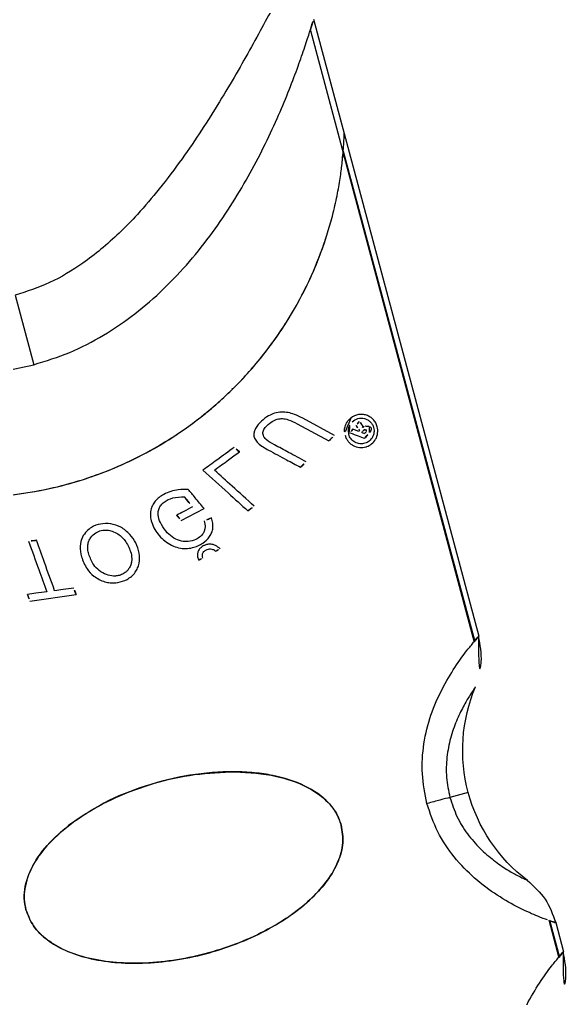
# Model space of a CAD drawing. Header units: millimetres. Extents: x 694231 to 734331, y 4486031 to 4541543.
# Drawn here: x 713340.2128 to 713340.2496, y 4487264.5581 to 4487264.6241 of the extents above; entities that cross this region are included whole.
import ezdxf

# ---------------------------------------------------------------- set-up
doc = ezdxf.new("R2010")
doc.units = ezdxf.units.MM

# ---------------------------------------------------------------- blocks, each defined once
blk = doc.blocks.new('ERER')
at = {"color": 7, "linetype": 'Continuous', "lineweight": 25}
for p, q in [((2599.015637480177, 998.7971120293571), (2599.016325565467, 998.7996809133629)), ((2599.015687911814, 998.7971362859839), (2599.016356874414, 998.7996337758987)), ((2599.016114823538, 998.7973101011171), (2599.016641968098, 998.7992781310178)), ((2599.010215760061, 998.7885348443914), (2599.008978587655, 998.7888662258152)), ((2599.001784817663, 998.7453947922801), (2599.010622560369, 998.7783894341667)), ((2599.001792746839, 998.7452603701994), (2599.010653868954, 998.7783422958121)), ((2599.001856169661, 998.7440771435412), (2599.010938962901, 998.7779866528354)), ((2598.980669400031, 998.7756150991818), (2598.983787459298, 998.7751771778424)), ((2598.990865883897, 998.7701865251589), (2598.992412403995, 998.7693642850152)), ((2598.998676310743, 998.7636567134327), (2599.000821734514, 998.7648087060096)), ((2599.0012108089, 998.7644459436307), (2598.999057855402, 998.7632897983277)), ((2599.002846593437, 998.764181802755), (2599.002440210989, 998.7640321065718)), ((2598.994297262986, 998.7612556584804), (2598.994314812993, 998.7613211788422)), ((2598.979679016802, 998.7549927184424), (2598.980934065342, 998.7596782901437)), ((2598.999574666478, 998.7371241093723), (2599.001785829138, 998.745379217327)), ((2598.999792283729, 998.736371876335), (2599.001856169661, 998.7440771435412))]:
    blk.add_line(p, q, dxfattribs=at)
for radius, start, end in [(0.01102099999999966, 127.1911841114301, 165.0050905759515), (0.01102099999999952, 165.0050905759515, 202.7957641151242)]:
    blk.add_arc((2599.020861581614, 998.7856833603075), radius, start, end, dxfattribs=at)
for points, knots in [([(2598.965797309009, 998.795289691551), (2598.965842634634, 998.7953297540126), (2598.966078851846, 998.7955385417029), (2598.967151053574, 998.796471240363), (2598.968968016055, 998.7981682708767), (2598.971428991837, 998.8006464576216), (2598.974205977247, 998.803805168652), (2598.977229974515, 998.8077144742977), (2598.980274682655, 998.8124019355921), (2598.98280639583, 998.8172537349615), (2598.984773816393, 998.8220562865416), (2598.986216236211, 998.8266333507355), (2598.987275240162, 998.831611064507), (2598.987881577488, 998.8369694567251), (2598.987984925053, 998.8426691055151), (2598.987607709987, 998.8475786607148), (2598.98703446852, 998.8515792897252), (2598.986454720324, 998.8546509357473), (2598.985798993349, 998.8574342568793), (2598.985133829104, 998.8598523757897), (2598.984495839493, 998.8618996364169), (2598.984042584172, 998.8632135145775), (2598.983805695073, 998.8638692787224), (2598.983780894162, 998.8639364388409), (2598.983768252843, 998.8639706728301)], [0, 0, 0, 0, 0.008036045922347433, 0.04188002752885041, 0.08231847531313241, 0.1291811866004794, 0.1816280933505592, 0.2402111562452338, 0.305249255787808, 0.376870952889606, 0.4284013148419389, 0.483042177651641, 0.5409409545951097, 0.6024129028079217, 0.6677920005586989, 0.7376078597987182, 0.7745206539270902, 0.813078312876265, 0.8535563349020695, 0.885765780944072, 0.9202988614542513, 0.9581665738825694, 0.9786762104683471, 1, 1, 1, 1]), ([(2598.984412794203, 998.826882165569), (2598.983900985775, 998.8251582065742), (2598.982871945245, 998.8216920211504), (2598.98067824621, 998.8166869794319), (2598.978518591337, 998.8127219033264), (2598.976654745892, 998.8097279989909), (2598.975260925504, 998.8076434372767), (2598.973866830517, 998.8056934855276), (2598.972485669369, 998.803874372811), (2598.971089153777, 998.8021252134225), (2598.96973733872, 998.8004995048118), (2598.968495528263, 998.7990633826788), (2598.967467460548, 998.7979138976091), (2598.966797870366, 998.7971855467739), (2598.966400262698, 998.7967641203585), (2598.966176443361, 998.7965319046447), (2598.965870370374, 998.7962226746909), (2598.965812168183, 998.7961671960771), (2598.965768440598, 998.7961255158866)], [0, 0, 0, 0, 0.1263480217659123, 0.2540349378226456, 0.3846648932792966, 0.4474958707368175, 0.5083679459258421, 0.5674722740645554, 0.6250279525055097, 0.6812706880474769, 0.7420625686564073, 0.7968863054736399, 0.8462465165185077, 0.8908293401208636, 0.9092412714295063, 0.9274110587511303, 0.9454634047917172, 1, 1, 1, 1]), ([(2599.016618968943, 998.7992844158296), (2599.016724558855, 998.7998635838043), (2599.016935615272, 998.8010212429451), (2599.016576813118, 998.8021419728005), (2599.01639751687, 998.8027020080316)], [0, 0, 0, 0, 0.5002926632571494, 1, 1, 1, 1]), ([(2599.001658176878, 998.7907455755465), (2599.001719209024, 998.7911423536026), (2599.001848142304, 998.791980565396), (2599.001316407789, 998.7937720686656), (2598.999677281808, 998.7958833272501), (2598.996649523722, 998.7979700780494), (2598.992755467755, 998.7995006777373), (2598.988586329136, 998.8001861639849), (2598.98529989743, 998.7999618198633), (2598.983118296886, 998.7992647558134), (2598.981853894994, 998.7985393799153), (2598.980866025155, 998.7976149356582), (2598.980555053598, 998.7968170194617), (2598.980407230407, 998.7964377229335)], [0, 0, 0, 0, 0.04312004947115106, 0.09109302849231318, 0.2026391708838427, 0.3403492796237025, 0.4971832165914709, 0.6546730534591222, 0.7944844115039635, 0.8547501061378044, 0.9080180233349711, 0.9562756050048833, 1, 1, 1, 1]), ([(2598.980407230407, 998.7964377229335), (2598.980554268115, 998.7968157548411), (2598.980863539836, 998.7976108850629), (2598.9818422859, 998.7985293209451), (2598.98308871531, 998.7992505472107), (2598.985219131161, 998.7999426703315), (2598.988437492972, 998.8001894452069), (2598.99257926937, 998.7995480321117), (2598.9965235118, 998.7980429147905), (2598.999234285151, 998.7961985141478), (2599.00074968082, 998.7945121006811), (2599.001464492145, 998.7932647635856), (2599.001848905635, 998.7919854830099), (2599.001719441573, 998.7911438502488), (2599.001658176878, 998.7907455755465)], [0, 0, 0, 0, 0.04354420678718093, 0.09158876243852015, 0.1440172324669327, 0.2033013881637729, 0.3392707060934231, 0.4945811733405246, 0.6536951049214791, 0.79486330235784, 0.8554158571274169, 0.9085835566875458, 0.956740150195602, 1, 1, 1, 1]), ([(2599.016283420655, 998.7996922020142), (2599.016332085686, 998.7996328036282), (2599.016597732597, 998.7993085654548), (2599.016609277558, 998.7992952437517), (2599.016618707799, 998.7992843623663)], [0, 0, 0, 0, 0.1831937306025159, 0.9999999999999999, 0.9999999999999999, 0.9999999999999999, 0.9999999999999999]), ([(2599.016618707799, 998.7992843623663), (2599.016604621273, 998.7992950001438), (2599.016588304631, 998.7993073203011), (2599.016346611267, 998.7996047252092), (2599.016313577739, 998.7996453720936)], [0, 0, 0, 0, 0.8633252904711433, 0.9999999999999999, 0.9999999999999999, 0.9999999999999999, 0.9999999999999999]), ([(2599.01419730757, 998.7944638354442), (2599.014634330565, 998.7948589253983), (2599.015508696374, 998.7956493958002), (2599.015908371688, 998.7967573185235), (2599.016108282851, 998.797311483818)], [0, 0, 0, 0, 0.4998170575330061, 1, 1, 1, 1]), ([(2599.016107653522, 998.7973118992094), (2599.016067952562, 998.7973097606587), (2599.016018943422, 998.797307120881), (2599.015633337476, 998.7971605882868), (2599.015560099343, 998.7971327571007)], [0, 0, 0, 0, 0.8100701696541696, 1, 1, 1, 1]), ([(2598.983280077407, 998.7907671759433), (2598.982773042522, 998.7912012898175), (2598.981818977547, 998.7920181424214), (2598.980793502971, 998.7934605965729), (2598.980334440632, 998.7947383718574), (2598.980266164536, 998.7957378116937), (2598.980360805154, 998.7962073788736), (2598.980407230407, 998.7964377229335)], [0, 0, 0, 0, 0.298436871380715, 0.5615553719704492, 0.790226749797188, 0.89709681585134, 1, 1, 1, 1]), ([(2598.980407230407, 998.7964377229335), (2598.980357828449, 998.7961843656556), (2598.980256751853, 998.7956659927329), (2598.980367306014, 998.7945608907531), (2598.980948458912, 998.7931606039515), (2598.982201129209, 998.7916194022487), (2598.983962765088, 998.7901857907219), (2598.986178715347, 998.7889299381898), (2598.98871754023, 998.7879548970731), (2598.991430926488, 998.7872905394813), (2598.99325995395, 998.7871872206337), (2598.99417362007, 998.787135609052)], [0, 0, 0, 0, 0.04154575192593569, 0.08500278498461224, 0.1786961755933132, 0.2873844340040932, 0.411760977848659, 0.550886855453458, 0.7004025045832186, 0.8503400868540852, 1, 1, 1, 1]), ([(2599.008978587655, 998.7888662258152), (2599.009124101873, 998.7893057328158), (2599.009424108897, 998.7902118638959), (2599.010170840534, 998.7913830297782), (2599.011043524779, 998.7923769498365), (2599.011975404615, 998.7931675064945), (2599.012863975254, 998.7937657442885), (2599.013586612334, 998.7941648313071), (2599.014094176689, 998.7944126833595), (2599.014164475847, 998.7944462441488), (2599.014199549, 998.7944629882453)], [0, 0, 0, 0, 0.09497142842599396, 0.1958029845896798, 0.3051620303592392, 0.4260551483779654, 0.558462064841003, 0.6992496085786782, 0.8499524085689338, 1, 1, 1, 1]), ([(2599.001658176878, 998.7907455755465), (2599.00156516678, 998.7904770928916), (2599.001375442784, 998.7899294380106), (2599.000609040433, 998.7889217378895), (2598.999156211043, 998.7879648069207), (2598.997395912665, 998.7874125206182), (2598.995780149434, 998.7871805273153), (2598.993918436629, 998.787090955394), (2598.991428192013, 998.7872877117431), (2598.988458368917, 998.7880283788362), (2598.985652298573, 998.7891347881996), (2598.984055869427, 998.7902333334761), (2598.983280077407, 998.7907671759433)], [0, 0, 0, 0, 0.04064898632186778, 0.08291672964857372, 0.1817990418386657, 0.2951039021479874, 0.3573988528935487, 0.4239369854501305, 0.5694714718587827, 0.7183819829351485, 0.8631464669517751, 0.9999999999999999, 0.9999999999999999, 0.9999999999999999, 0.9999999999999999]), ([(2598.99417362007, 998.787135609052), (2598.995099534377, 998.7871717806831), (2598.996821907268, 998.7872390685261), (2598.999086892201, 998.7879273434013), (2599.000566221375, 998.7888984356757), (2599.00136077512, 998.7899047659165), (2599.001561113074, 998.7904711580533), (2599.001658176878, 998.7907455755465)], [0, 0, 0, 0, 0.3110370955839774, 0.5785868220619392, 0.8034426445413503, 0.9047678243332428, 1, 1, 1, 1]), ([(2599.008978587655, 998.7888662258152), (2599.00879377825, 998.788915728718), (2599.008463511007, 998.7890041910919), (2599.007746680618, 998.7891961978768), (2599.007430970779, 998.7892807619809)], [0, 0, 0, 0, 0.5595752063998082, 1, 1, 1, 1]), ([(2599.01070141025, 998.7814132472802), (2599.010680943804, 998.7814405849973), (2599.01064053738, 998.7814945527092), (2599.010322191299, 998.7819669680842), (2599.009891977445, 998.7826910432825), (2599.009424399233, 998.7836523274201), (2599.00901210129, 998.7847953735283), (2599.00875330076, 998.7860937908325), (2599.00869282146, 998.7874796893664), (2599.008885484186, 998.7884144891128), (2599.008978587655, 998.7888662258152)], [0, 0, 0, 0, 0.1527422419531173, 0.3015480023040961, 0.4409273655924008, 0.5739823541323638, 0.695268699237125, 0.8041127307240425, 0.9053384749041717, 0.9999999999999999, 0.9999999999999999, 0.9999999999999999, 0.9999999999999999]), ([(2599.01091596373, 998.7779929366642), (2599.011021553756, 998.7785721046081), (2599.011232610289, 998.779729763718), (2599.010873808019, 998.7808504936044), (2599.010694511673, 998.781410529849)], [0, 0, 0, 0, 0.5002926632571494, 1, 1, 1, 1]), ([(2599.010580415442, 998.7784007228488), (2599.010629079995, 998.7783413236033), (2599.010894725459, 998.7780170818684), (2599.010906288515, 998.7780038254164), (2599.010915733429, 998.777992998351)], [0, 0, 0, 0, 0.1831940889009765, 1, 1, 1, 1]), ([(2599.010915733429, 998.777992998351), (2599.010901679193, 998.7780037341068), (2599.010885400468, 998.7780161704814), (2599.010643617042, 998.7783132875286), (2599.010610572542, 998.778353893911)], [0, 0, 0, 0, 0.863330794036504, 1, 1, 1, 1]), ([(2598.980511619292, 998.7751771678253), (2598.980541091812, 998.7752589107954), (2598.980593719761, 998.7754048750882), (2598.980646276219, 998.7755508664286), (2598.980669400031, 998.7756150991818)], [0, 0, 0, 0, 0.560018881451416, 0.9999999999999999, 0.9999999999999999, 0.9999999999999999, 0.9999999999999999]), ([(2598.981811109888, 998.7749945891852), (2598.9815678971, 998.7750287850189), (2598.981133854902, 998.7750898088347), (2598.980701643507, 998.7751504893693), (2598.980511619292, 998.7751771678253)], [0, 0, 0, 0, 0.5603444958858418, 1, 1, 1, 1]), ([(2598.980586043854, 998.7715875524581), (2598.980814752774, 998.772223649359), (2598.981223087759, 998.7733593304305), (2598.981631464987, 998.7744950061107), (2598.981811109888, 998.7749945891852)], [0, 0, 0, 0, 0.5601009820912799, 1, 1, 1, 1]), ([(2598.982340859773, 998.7749201997691), (2598.982112077387, 998.7742842469453), (2598.981703540264, 998.7731486239663), (2598.98129522214, 998.7720129275183), (2598.981115562962, 998.7715132238692)], [0, 0, 0, 0, 0.5600032489243639, 1, 1, 1, 1]), ([(2598.983629678428, 998.7747392455337), (2598.983388851713, 998.7747730470971), (2598.982958817099, 998.7748334062053), (2598.98252967493, 998.7748936802863), (2598.982340859773, 998.7749201997691)], [0, 0, 0, 0, 0.5600171298703156, 0.9999999999999999, 0.9999999999999999, 0.9999999999999999, 0.9999999999999999]), ([(2598.983787459298, 998.7751771778424), (2598.983757986778, 998.7750954348722), (2598.983705358582, 998.7749494696583), (2598.983652802372, 998.774803479239), (2598.983629678428, 998.7747392455337)], [0, 0, 0, 0, 0.560017236055802, 1, 1, 1, 1]), ([(2598.984145591734, 998.772628321768), (2598.984253987896, 998.772911958123), (2598.984442446543, 998.7734050910345), (2598.985004532622, 998.7739979734621), (2598.985572119843, 998.7742940169679), (2598.986135473399, 998.7744048627109), (2598.986652177348, 998.7743799478988), (2598.987142817511, 998.7742201374385), (2598.987531576115, 998.7739622272035), (2598.987773393314, 998.7736973006769), (2598.987944422116, 998.7733930986448), (2598.988080492637, 998.7729636992286), (2598.988064613273, 998.7723701102692), (2598.98784898379, 998.7716873564103), (2598.987557455105, 998.7713065478395), (2598.987416030682, 998.7711218121684)], [0, 0, 0, 0, 0.1210649098031218, 0.2104842021682153, 0.3227860763841396, 0.3725295211035587, 0.4406202754694533, 0.5293162193272286, 0.5769466909404591, 0.6276976473992502, 0.6726376629789386, 0.7169426507900161, 0.807865545218861, 0.9067928154960163, 0.9999999999999999, 0.9999999999999999, 0.9999999999999999, 0.9999999999999999]), ([(2598.987491852868, 998.7723835025777), (2598.987520558832, 998.7725469607774), (2598.987563529065, 998.7727916436376), (2598.987500783729, 998.7731196044246), (2598.9874021011, 998.7733517028702), (2598.987262811094, 998.7735511345983), (2598.987075857507, 998.7737215638057), (2598.986842139623, 998.7738482936749), (2598.986575273512, 998.7739215272417), (2598.986232355949, 998.7739479847154), (2598.985801062492, 998.7738539751925), (2598.98533455677, 998.7735900467919), (2598.984894213378, 998.77311920663), (2598.984735626075, 998.7726988173158), (2598.984641129829, 998.7724483233267)], [0, 0, 0, 0, 0.1054397863709804, 0.1578347090668321, 0.2121680189359322, 0.266770765394274, 0.3131454927774321, 0.3739547579364491, 0.4361210775195299, 0.4900049133958255, 0.5939909175780745, 0.7142627571437525, 0.8297399496569559, 1, 1, 1, 1]), ([(2598.993495185773, 998.7720982120949), (2598.993398717587, 998.7720139485815), (2598.993255804915, 998.771889116667), (2598.992996893945, 998.7717988375277), (2598.992768530261, 998.7717724880443), (2598.992538523476, 998.7718141173965), (2598.992365493848, 998.7718906396697), (2598.992256044202, 998.7719605822919), (2598.992147283127, 998.7720503015636), (2598.992036018411, 998.7721885702083), (2598.99196261473, 998.7724075137546), (2598.991964348316, 998.7726441833108), (2598.992022008566, 998.7727898718821), (2598.992051901666, 998.7728654017162)], [0, 0, 0, 0, 0.1588969373716715, 0.2353979862732474, 0.3470545016856396, 0.4505359293961476, 0.5326560465733539, 0.5879018708896229, 0.6164558200260501, 0.7133398302497647, 0.8072672342962145, 0.9000802774010559, 1, 1, 1, 1]), ([(2598.992051901666, 998.7728654017162), (2598.992105005962, 998.7728371846241), (2598.992199893582, 998.7727867624557), (2598.992294565839, 998.7727364720203), (2598.992336254855, 998.77271432676)], [0, 0, 0, 0, 0.5596501877279629, 1, 1, 1, 1]), ([(2598.992336254855, 998.77271432676), (2598.992321281923, 998.7726647549642), (2598.992294013909, 998.7725744767636), (2598.99229685925, 998.7724393036016), (2598.992345463482, 998.7723256322453), (2598.992452234497, 998.7722161423429), (2598.992603550161, 998.7721345908282), (2598.992776424023, 998.7720960124474), (2598.992921032407, 998.77210886063), (2598.993066535243, 998.7721536786697), (2598.993153186701, 998.7722148052649), (2598.99320587509, 998.77225197345)], [0, 0, 0, 0, 0.111398402649144, 0.2028729256595352, 0.2860811304207909, 0.375571075408506, 0.5373138517071198, 0.6641012056806849, 0.7683990781896702, 0.8591751903768355, 1, 1, 1, 1]), ([(2598.986121732556, 998.7704050562143), (2598.985887737645, 998.7703940302646), (2598.985438858574, 998.770372879001), (2598.984880683146, 998.7705918602966), (2598.984470436145, 998.7709129116873), (2598.984167127253, 998.7713315634321), (2598.984012227249, 998.7719474461287), (2598.984098707323, 998.7723889593514), (2598.984145591734, 998.772628321768)], [0, 0, 0, 0, 0.1945668881760888, 0.3732434981581898, 0.4867160701522145, 0.6274918299959731, 0.798049195998179, 0.9999999999999999, 0.9999999999999999, 0.9999999999999999, 0.9999999999999999]), ([(2598.984641129829, 998.7724483233267), (2598.984615239269, 998.772342954647), (2598.984565637945, 998.7721410897112), (2598.98457447508, 998.7718390911389), (2598.984638454093, 998.7715675544325), (2598.984801435271, 998.7712706083422), (2598.985084030552, 998.7710045186371), (2598.98548459167, 998.7708375360552), (2598.985869725462, 998.7708135692048), (2598.986251707327, 998.7709005573997), (2598.986708685316, 998.7711238990693), (2598.987201060241, 998.771618705541), (2598.987391396271, 998.7721192971173), (2598.987491852868, 998.7723835025777)], [0, 0, 0, 0, 0.06766965003750124, 0.1296416138619398, 0.1872366438597999, 0.2407759054969739, 0.3397961334310133, 0.4236289107286586, 0.5081027808453192, 0.5773751855974186, 0.6673582964177753, 0.8244366531030257, 1, 1, 1, 1]), ([(2598.988822284112, 998.769493007668), (2598.988806777645, 998.7696253423443), (2598.988774270486, 998.7699027619761), (2598.988916264583, 998.7705156336532), (2598.989265972194, 998.7710993249452), (2598.989767952437, 998.7715831577209), (2598.990212216838, 998.7718641328179), (2598.990692320666, 998.7720483716992), (2598.991177425481, 998.7720955281624), (2598.991741248048, 998.7720157382893), (2598.992315079343, 998.7717612199252), (2598.992737960631, 998.7713651464275), (2598.992943198426, 998.770999301836), (2598.993019521885, 998.7706931397202), (2598.993009510563, 998.7703539000813), (2598.992948543966, 998.7701258288547), (2598.992915529214, 998.7700023243993)], [0, 0, 0, 0, 0.05551325650658947, 0.116375445070793, 0.2593563539333369, 0.3331641337198387, 0.4082235168363263, 0.4794882900232115, 0.5495117481437557, 0.6138530706023606, 0.7237095915693864, 0.8146719692668999, 0.8593398211306299, 0.9014002785931697, 0.9466066441760159, 1, 1, 1, 1]), ([(2598.99320587509, 998.77225197345), (2598.993259917843, 998.7722232621144), (2598.99335646963, 998.7721719666947), (2598.993452782283, 998.7721207580357), (2598.993495185773, 998.7720982120949)], [0, 0, 0, 0, 0.5597278032724325, 0.9999999999999999, 0.9999999999999999, 0.9999999999999999, 0.9999999999999999]), ([(2598.981115562962, 998.7715132238692), (2598.981016663217, 998.7715271344648), (2598.980840037135, 998.7715519776108), (2598.980663660172, 998.7715766809696), (2598.980586043854, 998.7715875524581)], [0, 0, 0, 0, 0.5599411317680565, 1, 1, 1, 1]), ([(2598.99242605918, 998.7701976048758), (2598.992457829685, 998.770348687939), (2598.992504658102, 998.7705713771439), (2598.992442700943, 998.7708640868063), (2598.992341774145, 998.7710782607998), (2598.992152902568, 998.7712926584526), (2598.99181772495, 998.771505611724), (2598.99137627141, 998.7716288376574), (2598.990854768796, 998.7716009134331), (2598.990363712097, 998.7713904713362), (2598.989893695782, 998.7710025976362), (2598.989538966346, 998.7705006822531), (2598.989329942526, 998.770021977993), (2598.989302891766, 998.7696409697708), (2598.989367738315, 998.7693706243675), (2598.989506181101, 998.7691321193942), (2598.98979807569, 998.7688522313694), (2598.990338126829, 998.7686045861451), (2598.990818255552, 998.7685924477986), (2598.991080840776, 998.7685858095097)], [0, 0, 0, 0, 0.06045945736100863, 0.08911484693048215, 0.1182890457376429, 0.1554054470026718, 0.2043306994456498, 0.2794213302847586, 0.3397416032898914, 0.4138847201741019, 0.4908884069087761, 0.5809623666518673, 0.6571588437935334, 0.6951680958990207, 0.7309450843789768, 0.7665414844530322, 0.8044277884223726, 0.8930403819167507, 1, 1, 1, 1]), ([(2598.987416030682, 998.7711218121684), (2598.98722113116, 998.7709393945297), (2598.98684896421, 998.7705910622353), (2598.98635636408, 998.7704650689521), (2598.986121732556, 998.7704050562143)], [0, 0, 0, 0, 0.5236879837522315, 1, 1, 1, 1]), ([(2598.990568867941, 998.7698314263872), (2598.990624303062, 998.7698977027358), (2598.990723316287, 998.7700160806971), (2598.990822312915, 998.770134434473), (2598.990865883897, 998.7701865251589)], [0, 0, 0, 0, 0.5598778879559174, 1, 1, 1, 1]), ([(2598.992915529214, 998.7700023243993), (2598.992824323755, 998.7700387171617), (2598.992661498769, 998.7701036885699), (2598.99249798267, 998.7701689151935), (2598.99242605918, 998.7701976048758)], [0, 0, 0, 0, 0.5601442685151079, 1, 1, 1, 1]), ([(2598.99134683887, 998.7680860758223), (2598.991121049842, 998.7680865140529), (2598.990554437627, 998.7680876135665), (2598.989766581425, 998.7683412673078), (2598.9891921276, 998.7687617771271), (2598.988916868036, 998.7691554090749), (2598.988854017127, 998.7693797422708), (2598.988822284112, 998.769493007668)], [0, 0, 0, 0, 0.2192735898101608, 0.550261873304313, 0.7809260825828278, 0.8893903449931656, 1, 1, 1, 1]), ([(2598.991643333678, 998.76926027256), (2598.991443328348, 998.7693665918669), (2598.991086464506, 998.7695562939016), (2598.990726909194, 998.769747417835), (2598.990568867941, 998.7698314263872)], [0, 0, 0, 0, 0.5604529549809725, 1, 1, 1, 1]), ([(2598.99233739769, 998.7667879191433), (2598.992904461908, 998.7673023872475), (2598.993917001991, 998.7682210133186), (2598.994921770589, 998.7691324927861), (2598.995363826903, 998.7695335059574)], [0, 0, 0, 0, 0.5600415372777349, 1, 1, 1, 1]), ([(2598.995363826903, 998.7695335059574), (2598.995444850393, 998.7694746625347), (2598.995589509489, 998.7693696035155), (2598.995733248321, 998.7692651306214), (2598.995796479125, 998.7692191725341)], [0, 0, 0, 0, 0.5600998990525233, 1, 1, 1, 1]), ([(2598.991080840776, 998.7685858095097), (2598.991186044655, 998.7687118098327), (2598.991373711576, 998.7689365726704), (2598.991561026006, 998.7691614565813), (2598.991643333678, 998.76926027256)], [0, 0, 0, 0, 0.5605896700607764, 1, 1, 1, 1]), ([(2598.992412403995, 998.7693642850152), (2598.992213632167, 998.7691257926633), (2598.991858671772, 998.7686999004628), (2598.991503236039, 998.7682736379878), (2598.99134683887, 998.7680860758223)], [0, 0, 0, 0, 0.5599833073670245, 1, 1, 1, 1]), ([(2598.995796479125, 998.7692191725341), (2598.995297466038, 998.768766215372), (2598.994406367397, 998.7679573592486), (2598.993508590306, 998.7671424548439), (2598.993113566017, 998.7667838944205)], [0, 0, 0, 0, 0.5599974394038303, 0.9999999999999999, 0.9999999999999999, 0.9999999999999999, 0.9999999999999999]), ([(2598.955014961096, 998.7566237427974), (2598.955030866898, 998.7566495789998), (2598.955054461572, 998.7566879034673), (2598.955195254837, 998.7569115159969), (2598.955338207137, 998.7571338018531), (2598.955535019392, 998.7574315284493), (2598.955790901512, 998.7578059580837), (2598.956163651956, 998.7583282639021), (2598.956695862301, 998.7590305149976), (2598.95743760292, 998.7599287744658), (2598.958560632823, 998.7611572060619), (2598.960160721143, 998.7626639578643), (2598.962305225852, 998.7642967445928), (2598.964756001092, 998.7657705479476), (2598.967441786286, 998.7669917805617), (2598.970326746385, 998.7679058876951), (2598.973892652501, 998.768585478651), (2598.978200793995, 998.7687295872091), (2598.983138952302, 998.7679150459112), (2598.987020135836, 998.7664539736603), (2598.989885388212, 998.7648699740853), (2598.992077440652, 998.7633615231995), (2598.994233552677, 998.761502878265), (2598.996274748334, 998.7592693207118), (2598.997852788725, 998.7570626882662), (2598.999040465818, 998.7549890639972), (2598.999918553734, 998.7531140059922), (2599.000613645989, 998.7512508053461), (2599.00109685182, 998.7495697050038), (2599.001410053274, 998.7481493678572), (2599.001603687671, 998.7470004342432), (2599.001724922962, 998.7460359456554), (2599.001795345949, 998.7452571613577), (2599.001834474249, 998.744639466012), (2599.001853546974, 998.7441733310718), (2599.001855295623, 998.7441091921779), (2599.001856169661, 998.7440771435412)], [0, 0, 0, 0, 0.01558436105482292, 0.02311825303054533, 0.03120930797469276, 0.04072058373665727, 0.05112152161508691, 0.06246656578009269, 0.08096831357895042, 0.1017780971017127, 0.1249671843170614, 0.165993900582471, 0.208548490025924, 0.2499324563396489, 0.2934764744761376, 0.3350539121416929, 0.3749082700173458, 0.4385286360869772, 0.4999376581980576, 0.5613403557618589, 0.5928356800030365, 0.6250810239000871, 0.6649294845725914, 0.7065068286096082, 0.7500592629168955, 0.7812482526975094, 0.8125634064688502, 0.8447469314105708, 0.875058791984655, 0.8982898391410926, 0.9190997494037108, 0.9375572616525446, 0.9542110211019026, 0.9688051764619444, 0.9844126822270132, 1, 1, 1, 1]), ([(2598.95565261564, 998.757602770411), (2598.955653159129, 998.7576035706619), (2598.955776539345, 998.7577853103119), (2598.956114548104, 998.7582637807913), (2598.956693709959, 998.7590278867584), (2598.957438524972, 998.7599296431313), (2598.958428342222, 998.7610124379593), (2598.959686763483, 998.7622246899399), (2598.961235246478, 998.7635012935224), (2598.962923630492, 998.7646774742872), (2598.96459320774, 998.7656465331713), (2598.966178369054, 998.7664191870967), (2598.967663171964, 998.767028783075), (2598.970129529121, 998.7678648877087), (2598.973712257771, 998.7686111505693), (2598.978471100707, 998.7686935484763), (2598.983135403745, 998.7678977976382), (2598.987572810108, 998.7662557733684), (2598.991654179718, 998.7638053036704), (2598.995239339898, 998.7606047247506), (2598.997728529026, 998.7573452167325), (2598.999382005925, 998.7543576070389), (2599.00042117299, 998.7518722253776), (2599.0010526119, 998.7497708168893), (2599.001410220557, 998.748148332795), (2599.001602913887, 998.7470033456991), (2599.001720228943, 998.7460831811915), (2599.001761783735, 998.7455998847182), (2599.001779290459, 998.745396272763)], [0, 0, 0, 0, 8.139318506875364e-05, 0.01848415787725216, 0.03893247366594117, 0.0619275656454034, 0.08754525785345478, 0.1218027377755481, 0.1566023406079927, 0.1920188256498615, 0.2256569183400591, 0.2513657491089893, 0.276455030773247, 0.3009547616698738, 0.3712103771045813, 0.4377211062078535, 0.5018872026997876, 0.5660497493055823, 0.6325631280850128, 0.7028181517707274, 0.7780022747334748, 0.8239728073174661, 0.8709902150261581, 0.9160945830889082, 0.9417652059455471, 0.9647596219100876, 0.9851533203198082, 1, 1, 1, 1]), ([(2598.994450096081, 998.76525324365), (2598.994060222831, 998.7655365030272), (2598.993363957503, 998.7660423678878), (2598.992651093713, 998.7665600932796), (2598.99233739769, 998.7667879191433)], [0, 0, 0, 0, 0.5599494525770345, 0.9999999999999999, 0.9999999999999999, 0.9999999999999999, 0.9999999999999999]), ([(2598.993113566017, 998.7667838944205), (2598.993430199622, 998.7665538985171), (2598.993995682838, 998.7661431419048), (2598.994549775049, 998.7657406680822), (2598.994793612434, 998.7655635532717)], [0, 0, 0, 0, 0.5599345780021339, 0.9999999999999999, 0.9999999999999999, 0.9999999999999999, 0.9999999999999999]), ([(2598.996756455059, 998.7654349367882), (2598.997162799019, 998.76565313573), (2598.997888364408, 998.7660427521877), (2598.998597825606, 998.7664237012901), (2598.998909961556, 998.7665913032157)], [0, 0, 0, 0, 0.560037771976003, 0.9999999999999999, 0.9999999999999999, 0.9999999999999999, 0.9999999999999999]), ([(2598.999297041621, 998.7662303101266), (2598.998901200408, 998.7660177324257), (2598.99819435594, 998.7656381389529), (2598.997470226517, 998.7652493709945), (2598.997151617734, 998.7650783175807)], [0, 0, 0, 0, 0.5600112125164534, 1, 1, 1, 1]), ([(2598.998909961556, 998.7665913032157), (2598.998982578647, 998.7665235975246), (2598.999112229455, 998.7664027149359), (2598.999240580085, 998.7662829812995), (2598.999297041621, 998.7662303101266)], [0, 0, 0, 0, 0.5600965853856412, 1, 1, 1, 1]), ([(2598.994793612434, 998.7655635532717), (2598.994729478907, 998.7655056776882), (2598.994614968472, 998.7654023395665), (2598.994500468466, 998.7652987952689), (2598.994450096081, 998.76525324365)], [0, 0, 0, 0, 0.5600652120478709, 1, 1, 1, 1]), ([(2598.999057855402, 998.7632897983277), (2598.998874307609, 998.7631947395734), (2598.998428133524, 998.7629636692633), (2598.997766576034, 998.7628309676826), (2598.997181133817, 998.7629302214802), (2598.996702566754, 998.7631270253584), (2598.996268342446, 998.7634717343343), (2598.995921500945, 998.7638396900321), (2598.995780466212, 998.764187223918), (2598.995757918628, 998.764397954839), (2598.995786611139, 998.7645713507821), (2598.995873862497, 998.7647610497971), (2598.996163207481, 998.765119169828), (2598.996505500114, 998.7653013614243), (2598.996756455059, 998.7654349367882)], [0, 0, 0, 0, 0.1136944574789179, 0.2763723655601216, 0.3718297933559066, 0.4530446954318646, 0.5643495195946214, 0.6735808683451281, 0.7160775506183974, 0.7531756030818743, 0.7763174551411416, 0.8004355940383284, 0.8536876718423763, 0.9999999999999999, 0.9999999999999999, 0.9999999999999999, 0.9999999999999999]), ([(2598.997151617734, 998.7650783175807), (2598.9969577838, 998.7649749602791), (2598.996716350362, 998.7648462224546), (2598.996481089941, 998.7646071173936), (2598.996409476674, 998.7644658888902), (2598.996373767319, 998.7643192532013), (2598.996385758487, 998.7641709319895), (2598.996510458248, 998.7639017207308), (2598.996792489765, 998.763643448361), (2598.997160594063, 998.7633970386468), (2598.997412890121, 998.7633326362907), (2598.997585489945, 998.76331489013), (2598.997772128365, 998.7633071021105), (2598.998159337299, 998.7633939588858), (2598.998478638423, 998.7635562453046), (2598.998676310743, 998.7636567134327)], [0, 0, 0, 0, 0.1610815329070746, 0.2006380670104484, 0.2354665780226455, 0.2686872077303343, 0.3024276552020983, 0.336678445213172, 0.4809831875867577, 0.5871939243259678, 0.6823944912947387, 0.6876062766392642, 0.7259314492945603, 0.830330048885019, 1, 1, 1, 1]), ([(2599.000821734514, 998.7648087060096), (2599.000894963646, 998.7647404572606), (2599.001025648059, 998.7646186629875), (2599.001154263716, 998.7644986895356), (2599.0012108089, 998.7644459436307)], [0, 0, 0, 0, 0.5603537205593878, 1, 1, 1, 1]), ([(2599.001916555168, 998.764436100397), (2599.001940356747, 998.7645077271053), (2599.001989054149, 998.7646542732718), (2599.002114575434, 998.7648455433823), (2599.002271605937, 998.7650086465299), (2599.002528380548, 998.7651841681297), (2599.002897711638, 998.7652883738937), (2599.0031814674, 998.7652656668267), (2599.003324124309, 998.7652173575902), (2599.003343025536, 998.7652121171105), (2599.003479121278, 998.7651649206058), (2599.00371909985, 998.7650330424659), (2599.003944809204, 998.7647756609097), (2599.004065511665, 998.7645069200696), (2599.004113995829, 998.7642959920561), (2599.004125011531, 998.7640768371737), (2599.004094281711, 998.7639281134051), (2599.004079533815, 998.7638567371962)], [0, 0, 0, 0, 0.0504354298132851, 0.1031878505319877, 0.1577519965635987, 0.2181855562867053, 0.3510000480451019, 0.4970885034325107, 0.4977315934896152, 0.502933073700985, 0.5172612575275268, 0.6445711508416507, 0.7808064970096503, 0.8442667846117587, 0.8985518786981137, 0.9513134674629058, 1, 1, 1, 1]), ([(2599.003837948974, 998.7639214476194), (2599.003849418205, 998.7639764214458), (2599.00387323821, 998.7640905955375), (2599.003864997956, 998.7642600185252), (2599.003828075158, 998.7644237118709), (2599.003734973111, 998.7646332506572), (2599.003548175571, 998.7648462535726), (2599.00325649313, 998.7649990389504), (2599.002922556002, 998.7650350214254), (2599.002636135116, 998.7649536807196), (2599.002435818633, 998.7648176881829), (2599.00231262759, 998.7646907182813), (2599.002214688314, 998.7645415107561), (2599.002176535641, 998.7644272393889), (2599.002157909726, 998.7643714526434)], [0, 0, 0, 0, 0.04836676013768007, 0.1004527907509189, 0.1543450946478987, 0.2167713132146815, 0.3519026765740099, 0.4987498689996038, 0.6450531929232671, 0.7793107126853148, 0.840880487908809, 0.8962076186219153, 0.9493281797145132, 1, 1, 1, 1]), ([(2599.002294731808, 998.7632751923418), (2599.002209254527, 998.7633568425433), (2599.002047894043, 998.7635109790072), (2599.001908570988, 998.7638296292672), (2599.001862624252, 998.7641484413222), (2599.001898907306, 998.7643419698192), (2599.001916555168, 998.764436100397)], [0, 0, 0, 0, 0.3214146517817739, 0.6067557783300739, 0.8087289826750693, 0.9999999999999999, 0.9999999999999999, 0.9999999999999999, 0.9999999999999999]), ([(2599.002157909726, 998.7643714526434), (2599.002143214924, 998.7642859133201), (2599.002112760055, 998.7641086285593), (2599.002179002328, 998.7637871930631), (2599.002304335072, 998.7636304830971), (2599.00238507213, 998.7635295343118)], [0, 0, 0, 0, 0.24910736340309, 0.5162888627863814, 1, 1, 1, 1]), ([(2599.002244895077, 998.7642732414529), (2599.002433389035, 998.764342706714), (2599.002769991133, 998.764466752541), (2599.00309360089, 998.7645860414334), (2599.003235992153, 998.7646385299224)], [0, 0, 0, 0, 0.5599899446502652, 0.9999999999999999, 0.9999999999999999, 0.9999999999999999, 0.9999999999999999]), ([(2599.002440210989, 998.7640321065718), (2599.002403918145, 998.7640768825682), (2599.00233911646, 998.7641568343131), (2599.002273682385, 998.7642376751825), (2599.002244895077, 998.7642732414529)], [0, 0, 0, 0, 0.5600552652461663, 1, 1, 1, 1]), ([(2599.002884442984, 998.7640918173037), (2599.002884305244, 998.7640984473389), (2599.002884021128, 998.7641121520303), (2599.002875459336, 998.7641376269737), (2599.002866273488, 998.7641502289102), (2599.002859776008, 998.7641591429548)], [0, 0, 0, 0, 0.2152850788351557, 0.4449692549271547, 1, 1, 1, 1]), ([(2599.003231128141, 998.7643236522539), (2599.003193654629, 998.7643098218764), (2599.003126782834, 998.7642851399609), (2599.003059423641, 998.7642602795738), (2599.003029811245, 998.7642493511149)], [0, 0, 0, 0, 0.5603773575511222, 1, 1, 1, 1]), ([(2599.003029811245, 998.7642493511149), (2599.003045154215, 998.7642303678751), (2599.003072549107, 998.7641964728585), (2599.003099787954, 998.7641628398055), (2599.003111771494, 998.7641480440874)], [0, 0, 0, 0, 0.5600642625446047, 0.9999999999999999, 0.9999999999999999, 0.9999999999999999, 0.9999999999999999]), ([(2599.003111771494, 998.7641480440874), (2599.003120668848, 998.7641390351748), (2599.003141536934, 998.7641179075631), (2599.003163931687, 998.7640997998958), (2599.003176777933, 998.7640894113998)], [0, 0, 0, 0, 0.4263672526445053, 1, 1, 1, 1]), ([(2599.003316631321, 998.7642180641253), (2599.003300696363, 998.7642377449932), (2599.003272266285, 998.7642728581784), (2599.003243688272, 998.7643081442731), (2599.003231128141, 998.7643236522539)], [0, 0, 0, 0, 0.5604922036234858, 0.9999999999999999, 0.9999999999999999, 0.9999999999999999, 0.9999999999999999]), ([(2599.003235992153, 998.7646385299224), (2599.00329713982, 998.764562980852), (2599.003406318468, 998.7644280906766), (2599.003513057605, 998.7642963527718), (2599.003560015006, 998.7642383961119)], [0, 0, 0, 0, 0.560070566130475, 1, 1, 1, 1]), ([(2599.003309031995, 998.7640680565461), (2599.003316459077, 998.7640710727477), (2599.003329159446, 998.7640762287584), (2599.003345736453, 998.7640875279645), (2599.003357064966, 998.7641007197351), (2599.003364400842, 998.7641171490442), (2599.003364295247, 998.7641340916282), (2599.003360203676, 998.764149139993), (2599.003346096919, 998.7641801490646), (2599.003329814714, 998.7642011007844), (2599.003316631321, 998.7642180641253)], [0, 0, 0, 0, 0.1411046531603613, 0.2412900819539322, 0.3184019987039686, 0.3892573984074105, 0.4626605042285543, 0.5334542132186556, 0.6222439088439436, 1, 1, 1, 1]), ([(2599.003560015006, 998.7642383961119), (2599.003590300475, 998.7641995772518), (2599.003631034544, 998.7641473630797), (2599.003670211574, 998.7640732057602), (2599.003682053, 998.76403194522), (2599.00368325904, 998.7639966710258), (2599.003677803586, 998.7639675183158), (2599.003666223614, 998.7639396378216), (2599.00364172524, 998.763902177408), (2599.003594268598, 998.7638630283384), (2599.003552614873, 998.7638457464817), (2599.003528699666, 998.763835823427)], [0, 0, 0, 0, 0.3218538159421218, 0.4329020986178426, 0.5153680608061245, 0.5622583465891833, 0.6063828628022838, 0.6524335629034618, 0.7038112108752574, 0.8299469939538786, 1, 1, 1, 1]), ([(2599.004079533815, 998.7638567371962), (2599.004048730953, 998.7637689144017), (2599.003983056308, 998.7635816690148), (2599.003811064557, 998.7633621578885), (2599.003598990701, 998.7631886786263), (2599.003352878534, 998.7630722911883), (2599.003163546993, 998.7630349585926), (2599.002981862779, 998.7630235782411), (2599.002703702503, 998.7630345078303), (2599.002462112261, 998.763176686641), (2599.002294731808, 998.7632751923418)], [0, 0, 0, 0, 0.09320261940270098, 0.198716703663309, 0.3067400699280397, 0.4405040600330449, 0.577219907770872, 0.5941323674711156, 0.7188030786715813, 1, 1, 1, 1]), ([(2599.00238507213, 998.7635295343118), (2599.002512864195, 998.7634387002552), (2599.002770197258, 998.7632557916198), (2599.003151416287, 998.7632673308594), (2599.003432815611, 998.7633820147691), (2599.003613505108, 998.7635183981041), (2599.003733343151, 998.7636712229065), (2599.003804697199, 998.763812713365), (2599.00382703173, 998.7638857469774), (2599.003837948974, 998.7639214476194)], [0, 0, 0, 0, 0.2747442838949666, 0.5532484461865033, 0.6895997203439169, 0.7990357218062203, 0.9055910091987934, 0.9538522505699016, 1, 1, 1, 1]), ([(2599.002644253279, 998.7637802403334), (2599.002681476032, 998.7638250865447), (2599.00274791402, 998.7639051325738), (2599.002813993317, 998.7639850673484), (2599.002843050896, 998.7640202185643)], [0, 0, 0, 0, 0.560261325097876, 1, 1, 1, 1]), ([(2599.002864046764, 998.7635088540129), (2599.002823294572, 998.7635592110048), (2599.00275053596, 998.7636491153768), (2599.002676723294, 998.7637401817589), (2599.002644253279, 998.7637802403334)], [0, 0, 0, 0, 0.560106320110751, 1, 1, 1, 1]), ([(2599.002843050896, 998.7640202185643), (2599.002854231491, 998.7640336878932), (2599.002868600988, 998.7640509996139), (2599.002881354509, 998.7640771381433), (2599.002883463582, 998.764087161935), (2599.002884442984, 998.7640918173037)], [0, 0, 0, 0, 0.6524563820501348, 0.8385693677703564, 1, 1, 1, 1]), ([(2599.003057280093, 998.7637308226402), (2599.00302128779, 998.7636894321289), (2599.00295700085, 998.763615503778), (2599.002892455004, 998.763541448305), (2599.002864046764, 998.7635088540129)], [0, 0, 0, 0, 0.5598662303716279, 1, 1, 1, 1]), ([(2599.003112479768, 998.7638447554897), (2599.003110886953, 998.7638376026847), (2599.003104167698, 998.7638074250373), (2599.003083580942, 998.7637682721796), (2599.003064174274, 998.7637406388969), (2599.003057280093, 998.7637308226402)], [0, 0, 0, 0, 0.1668691487359859, 0.7040344023273689, 1, 1, 1, 1]), ([(2599.003205724503, 998.7638510026604), (2599.003184906602, 998.7638620582906), (2599.003147762432, 998.7638817826863), (2599.003113410741, 998.7639089348772), (2599.003098311976, 998.7639208695839)], [0, 0, 0, 0, 0.5604633649957311, 1, 1, 1, 1]), ([(2599.003098311976, 998.7639208695839), (2599.003103503641, 998.7639057101911), (2599.003111525488, 998.7638822873236), (2599.003112230751, 998.7638545440618), (2599.003112479768, 998.7638447554897)], [0, 0, 0, 0, 0.6471649159591495, 1, 1, 1, 1]), ([(2599.003176777933, 998.7640894113998), (2599.00319879274, 998.764076758604), (2599.003239642382, 998.7640532802252), (2599.003287134349, 998.7640633934253), (2599.003309031995, 998.7640680565461)], [0, 0, 0, 0, 0.5389217583550943, 1, 1, 1, 1]), ([(2599.003528699666, 998.763835823427), (2599.003484287574, 998.7638234655437), (2599.003430687409, 998.7638085493248), (2599.003361676702, 998.7638106934271), (2599.003296998896, 998.7638171672805), (2599.003243646839, 998.7638369442217), (2599.003205724503, 998.7638510026604)], [0, 0, 0, 0, 0.3978832812677054, 0.4801951363322143, 0.6305221092611719, 1, 1, 1, 1]), ([(2598.952951075626, 998.7489184754679), (2598.952982458626, 998.7489482736911), (2598.953046134456, 998.7490087341785), (2598.953551437689, 998.7494791165396), (2598.954323689068, 998.7501787498686), (2598.955758001503, 998.7514270306164), (2598.95814797592, 998.7533500051378), (2598.961703650954, 998.7557797558937), (2598.965896021972, 998.7580345006248), (2598.969863228262, 998.7594725197416), (2598.973231363073, 998.7601451676837), (2598.975802864734, 998.7603486300638), (2598.978396548953, 998.760244790499), (2598.980087888339, 998.7598671997051), (2598.980934065342, 998.7596782901437)], [0, 0, 0, 0, 0.04892455613862547, 0.09926710544207147, 0.1529356277554291, 0.2096074926189315, 0.3325034817301317, 0.4637094761305917, 0.5999887953801545, 0.7357805399156345, 0.8032241809058152, 0.8692149958875256, 0.9345682464044128, 1, 1, 1, 1]), ([(2598.999113600496, 998.7315325400103), (2598.999087431152, 998.7315857242667), (2598.999047783403, 998.7316662987), (2598.99883825088, 998.7320843426112), (2598.998612537721, 998.7325319932892), (2598.998296961685, 998.7331566565991), (2598.997877065743, 998.7339788398078), (2598.997300796974, 998.7350898537039), (2598.99655033449, 998.7365105961471), (2598.995615507999, 998.7382292682122), (2598.994586390341, 998.7400491864825), (2598.993467409536, 998.7419351724054), (2598.992258180439, 998.7438548432617), (2598.990917834055, 998.74582893794), (2598.989484147146, 998.7477381056895), (2598.988060641942, 998.7494168143153), (2598.986738813188, 998.7507756677643), (2598.985506294638, 998.7518829580453), (2598.983974643292, 998.753052492333), (2598.982076500415, 998.7542061229641), (2598.980464141314, 998.7547351245256), (2598.979679016802, 998.7549927184424)], [0, 0, 0, 0, 0.0614680844601142, 0.09312609485309857, 0.1255738463941716, 0.1647456209592569, 0.2064375172213572, 0.2507801082048461, 0.3128850816578007, 0.3750454711972323, 0.4376636883827927, 0.5000345317989603, 0.5622619880431279, 0.6246477470442895, 0.6914343149531277, 0.7495640605933734, 0.7943137528494775, 0.8359155595944519, 0.8746592339069627, 0.9389663720259143, 1, 1, 1, 1]), ([(2598.999559236138, 998.7371282424488), (2598.999621089589, 998.7369295844056), (2598.999755935336, 998.7364964947682), (2598.999779319302, 998.7364160954675), (2598.999791977099, 998.7363725745379)], [0, 0, 0, 0, 0.458697356832158, 1, 1, 1, 1])]:
    blk.add_open_spline(points, degree=3, knots=knots, dxfattribs=at)
at = {"color": 8, "linetype": 'Continuous', "lineweight": 25}
for points, knots in [([(2599.013133975878, 998.810572241177), (2599.013003146471, 998.809901617813), (2599.012736575979, 998.8085351946698), (2599.012886932709, 998.8064673514217), (2599.013380736983, 998.804509091959), (2599.014167544789, 998.8027679981498), (2599.015043652437, 998.8013036176582), (2599.015840616197, 998.8002134496082), (2599.016146353012, 998.799853550967), (2599.016283420655, 998.7996922020142)], [0, 0, 0, 0, 0.1246450313993462, 0.2539698142568304, 0.3905603116639699, 0.5379799598178395, 0.6961441217412518, 0.8637756869900315, 1, 1, 1, 1]), ([(2599.015560099343, 998.7971327571007), (2599.0153622484, 998.7970623001661), (2599.014916072401, 998.7969034113439), (2599.013730198002, 998.7963746620935), (2599.012222943257, 998.7955403545396), (2599.010674727955, 998.794403472014), (2599.009266802032, 998.7929634257398), (2599.008096851525, 998.7912481991938), (2599.007650541111, 998.7899295133208), (2599.007430970779, 998.7892807619809)], [0, 0, 0, 0, 0.135165414095641, 0.3048126465314119, 0.4626036931429842, 0.6092577322767087, 0.7461624733190667, 0.8751199878900419, 1, 1, 1, 1]), ([(2599.007430970779, 998.7892807619809), (2599.007300140912, 998.7886101387402), (2599.007033569696, 998.7872437138163), (2599.007183931986, 998.7851758779644), (2599.007677707341, 998.7832176114384), (2599.008464600555, 998.7814766448209), (2599.009340668756, 998.7800122363909), (2599.010137657109, 998.7789221209913), (2599.010443361419, 998.7785621185053), (2599.010580415442, 998.7784007228488)], [0, 0, 0, 0, 0.1246454215916989, 0.2539706092911629, 0.3905615342850819, 0.5379771431435827, 0.6961418001885876, 0.8637738901959887, 1, 1, 1, 1]), ([(2598.980934065342, 998.7596782901437), (2598.981751929193, 998.7594223013407), (2598.983388457369, 998.7589100718073), (2598.985674298441, 998.7577172515289), (2598.987793739642, 998.7562672479098), (2598.990377250112, 998.7540107212399), (2598.993092712064, 998.7507987443341), (2598.995604342314, 998.7467560936591), (2598.997470353565, 998.7428914660038), (2598.998593151545, 998.7400063925036), (2598.999203756125, 998.7382388512684), (2598.999470786458, 998.7374150910055), (2598.999548147842, 998.7371642028802), (2598.999559236138, 998.7371282424488)], [0, 0, 0, 0, 0.07135984265317018, 0.142789558655163, 0.2156336284613393, 0.2896231521963583, 0.4393183751258226, 0.5888075056935601, 0.7339137607279141, 0.8685713586183937, 0.9314072631977554, 0.9901683956199263, 1, 1, 1, 1])]:
    blk.add_open_spline(points, degree=3, knots=knots, dxfattribs=at)

msp = doc.modelspace()

# ---------------------------------------------------------------- block references
at = {"color": 6, "lineweight": 53, "xscale": -1, "rotation": 180}
msp.add_blockref('ERER', (710741.2327867935, 4488263.360474526), dxfattribs=at)

doc.saveas('drawing.dxf')
